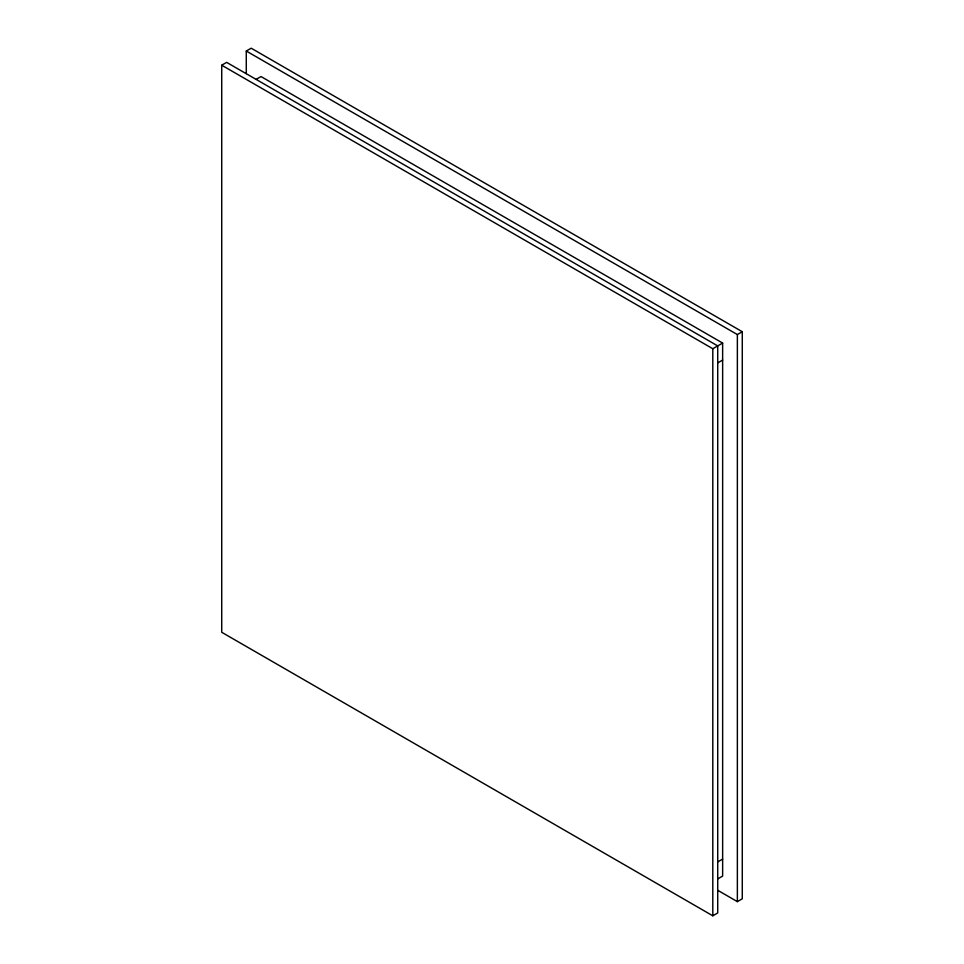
<?xml version="1.0" encoding="UTF-8"?>
<svg xmlns="http://www.w3.org/2000/svg" width="964" height="964" viewBox="0 0 964 964"><rect width="100%" height="100%" fill="white"/><g stroke="black" fill="none" stroke-linecap="round" stroke-linejoin="round"><path stroke-width="1.45" d="M221.72 65.215L226.636 62.371L717.722 345.907L717.722 912.968L712.806 915.8L221.72 632.276L221.72 65.215L712.806 348.739L722.639 343.064L722.639 876.107L717.722 878.939M246.278 73.601L246.278 51.032L251.194 48.2L742.28 331.724L742.28 898.785L737.364 901.629L717.831 890.338M256.099 79.385L261.015 76.554L722.639 343.064M246.278 51.032L737.364 334.556L742.28 331.724M717.722 362.91L722.639 360.078M717.722 861.924L722.639 859.093M737.364 334.556L737.364 901.629M712.806 348.739L712.806 915.8"/></g></svg>
